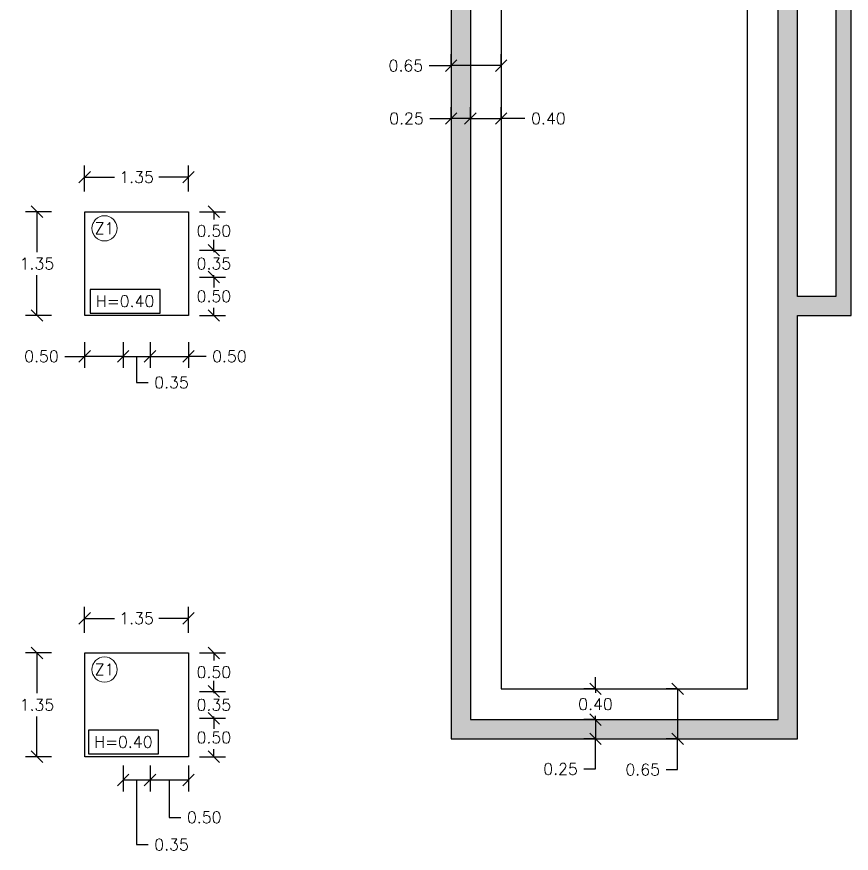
# Model space of a CAD drawing. Header units: metres. Extents: x -25 to 234, y -27 to 52.
# Drawn here: x 125.17 to 136.01, y -23.75 to -12.87 of the extents above; entities that cross this region are included whole.
import ezdxf

# ---------------------------------------------------------------- set-up
doc = ezdxf.new("R2010")
doc.units = ezdxf.units.M
doc.header["$LTSCALE"] = 0.1
doc.header["$MEASUREMENT"] = 0
doc.header["$PDMODE"] = 66
doc.linetypes.add('CONTINUA', pattern=[0])
doc.layers.add('0-S-GRID-IDEN', color=1, linetype='Continuous', lineweight=9)
for name, color, linetype in [('DIMENSIONES', 7, 'Continuous'), ('DIMTEXTO', 4, 'Continuous'), ('HATCH', 8, 'Continuous'), ('MUROS', 7, 'Continuous'), ('ZAPATAS', 6, 'Continuous')]:
    doc.layers.add(name, color=color, linetype=linetype)
doc.styles.add('SMPLEX', font='simplex.shx')
doc.dimstyles.new('DIM-75', dxfattribs={"dimscale": 0.75, "dimtxt": 0.2, "dimasz": 0.2, "dimexe": 0.2, "dimexo": 0.2, "dimgap": 0.1, "dimtad": 0, "dimtih": 1, "dimtoh": 1, "dimzin": 0, "dimdsep": 46, "dimtxsty": 'SMPLEX', "dimblk1": 'OBLIQUE', "dimblk2": 'OBLIQUE', "dimsah": 1, "dimcen": 0.2, "dimclrd": 4, "dimclre": 4, "dimclrt": 4, "dimadec": 0, "dimazin": 0, "dimtfac": 1, "dimtmove": 1, "dimatfit": 3, "dimldrblk": 'OPEN30', "dimfxl": 0.25, "dimfxlon": 1, "dimtfill": 1, "dimtolj": 1, "dimtzin": 0, "dimarcsym": 0})

# ---------------------------------------------------------------- blocks, each defined once
blk = doc.blocks.new('_Oblique')
at = {"color": 0, "linetype": 'ByBlock', "lineweight": -2}
blk.add_line((-0.5, -0.5), (0.5, 0.5), dxfattribs=at)
blk = doc.blocks.new('*D369')
at = {"layer": 'Defpoints', "color": 0, "linetype": 'CONTINUA', "transparency": 16777216}
for p in [(126.549, -21.993), (126.899, -21.993), (126.899, -22.795)]:
    blk.add_point(p, dxfattribs=at)
at = {"layer": 'DIMENSIONES', "color": 4, "linetype": 'CONTINUA', "lineweight": -2, "transparency": 16777216}
for p, q in [((126.549, -22.607), (126.549, -22.945)), ((126.899, -22.607), (126.899, -22.945)), ((126.549, -22.795), (126.899, -22.795)), ((126.724, -22.795), (126.724, -23.636)), ((126.724, -23.636), (126.874, -23.636))]:
    blk.add_line(p, q, dxfattribs=at)
at = {"layer": 'DIMENSIONES', "color": 4, "linetype": 'CONTINUA', "lineweight": -2, "transparency": 16777216, "xscale": 0.15, "yscale": 0.15, "zscale": 0.15, "rotation": 180}
blk.add_blockref('_Oblique', (126.549, -22.795), dxfattribs=at)
at = {"layer": 'DIMENSIONES', "color": 4, "linetype": 'CONTINUA', "lineweight": -2, "transparency": 16777216, "xscale": 0.15, "yscale": 0.15, "zscale": 0.15}
blk.add_blockref('_Oblique', (126.899, -22.795), dxfattribs=at)
at = {"layer": 'DIMENSIONES', "color": 4, "linetype": 'CONTINUA', "transparency": 16777216, "insert": (127.178, -23.636), "char_height": 0.15, "attachment_point": 5, "style": 'SMPLEX', "bg_fill": 3, "box_fill_scale": 1.25, "bg_fill_color": 256, "bg_fill_true_color": 13158600, "bg_fill_transparency": 0}
blk.add_mtext('\\A1;0.35', dxfattribs=at)
blk = doc.blocks.new('_Open30')
at = {"layer": 'DIMTEXTO', "color": 0, "lineweight": -2}
for p, q in [((-1, 0.268), (0, 0)), ((0, 0), (-1, -0.268)), ((0, 0), (-1, 0))]:
    blk.add_line(p, q, dxfattribs=at)
blk = doc.blocks.new('*D370')
at = {"layer": 'Defpoints', "color": 0, "linetype": 'CONTINUA', "transparency": 16777216}
for p in [(126.899, -21.643), (127.728, -21.643), (126.899, -21.993)]:
    blk.add_point(p, dxfattribs=at)
at = {"layer": 'DIMENSIONES', "color": 4, "linetype": 'CONTINUA', "lineweight": -2, "transparency": 16777216}
for p, q in [((127.728, -21.643), (127.728, -21.493)), ((127.541, -21.643), (127.878, -21.643)), ((127.728, -21.643), (127.728, -21.668)), ((127.728, -21.993), (127.728, -21.968)), ((127.541, -21.993), (127.878, -21.993)), ((127.728, -21.993), (127.728, -22.143))]:
    blk.add_line(p, q, dxfattribs=at)
at = {"layer": 'DIMENSIONES', "color": 4, "linetype": 'CONTINUA', "lineweight": -2, "transparency": 16777216, "xscale": 0.15, "yscale": 0.15, "zscale": 0.15}
for p, rotation in [((127.728, -21.643), 270), ((127.728, -21.993), 90)]:
    blk.add_blockref('_Oblique', p, dxfattribs=dict(at, rotation=rotation))
at = {"layer": 'DIMENSIONES', "color": 4, "linetype": 'CONTINUA', "transparency": 16777216, "insert": (127.728, -21.818), "char_height": 0.15, "attachment_point": 5, "style": 'SMPLEX', "bg_fill": 3, "box_fill_scale": 1.25, "bg_fill_color": 256, "bg_fill_true_color": 13158600, "bg_fill_transparency": 0}
blk.add_mtext('\\A1;0.35', dxfattribs=at)
blk = doc.blocks.new('*D371')
at = {"layer": 'Defpoints', "color": 0, "linetype": 'CONTINUA', "transparency": 16777216}
for p in [(126.549, -16.191), (126.899, -16.191), (126.899, -17.287)]:
    blk.add_point(p, dxfattribs=at)
at = {"layer": 'DIMENSIONES', "color": 4, "linetype": 'CONTINUA', "lineweight": -2, "transparency": 16777216}
for p, q in [((126.549, -17.1), (126.549, -17.437)), ((126.899, -17.1), (126.899, -17.437)), ((126.549, -17.287), (126.899, -17.287)), ((126.724, -17.287), (126.724, -17.627)), ((126.724, -17.627), (126.874, -17.627))]:
    blk.add_line(p, q, dxfattribs=at)
at = {"layer": 'DIMENSIONES', "color": 4, "linetype": 'CONTINUA', "lineweight": -2, "transparency": 16777216, "xscale": 0.15, "yscale": 0.15, "zscale": 0.15, "rotation": 180}
blk.add_blockref('_Oblique', (126.549, -17.287), dxfattribs=at)
at = {"layer": 'DIMENSIONES', "color": 4, "linetype": 'CONTINUA', "lineweight": -2, "transparency": 16777216, "xscale": 0.15, "yscale": 0.15, "zscale": 0.15}
blk.add_blockref('_Oblique', (126.899, -17.287), dxfattribs=at)
at = {"layer": 'DIMENSIONES', "color": 4, "linetype": 'CONTINUA', "transparency": 16777216, "insert": (127.178, -17.627), "char_height": 0.15, "attachment_point": 5, "style": 'SMPLEX', "bg_fill": 3, "box_fill_scale": 1.25, "bg_fill_color": 256, "bg_fill_true_color": 13158600, "bg_fill_transparency": 0}
blk.add_mtext('\\A1;0.35', dxfattribs=at)
blk = doc.blocks.new('*D372')
at = {"layer": 'Defpoints', "color": 0, "linetype": 'CONTINUA', "transparency": 16777216}
for p in [(126.899, -15.905), (127.728, -15.905), (126.899, -16.255)]:
    blk.add_point(p, dxfattribs=at)
at = {"layer": 'DIMENSIONES', "color": 4, "linetype": 'CONTINUA', "lineweight": -2, "transparency": 16777216}
for p, q in [((127.728, -15.905), (127.728, -15.755)), ((127.541, -15.905), (127.878, -15.905)), ((127.728, -15.905), (127.728, -15.93)), ((127.541, -16.255), (127.878, -16.255)), ((127.728, -16.255), (127.728, -16.23)), ((127.728, -16.255), (127.728, -16.405))]:
    blk.add_line(p, q, dxfattribs=at)
at = {"layer": 'DIMENSIONES', "color": 4, "linetype": 'CONTINUA', "lineweight": -2, "transparency": 16777216, "xscale": 0.15, "yscale": 0.15, "zscale": 0.15}
for p, rotation in [((127.728, -15.905), 270), ((127.728, -16.255), 90)]:
    blk.add_blockref('_Oblique', p, dxfattribs=dict(at, rotation=rotation))
at = {"layer": 'DIMENSIONES', "color": 4, "linetype": 'CONTINUA', "transparency": 16777216, "insert": (127.728, -16.08), "char_height": 0.15, "attachment_point": 5, "style": 'SMPLEX', "bg_fill": 3, "box_fill_scale": 1.25, "bg_fill_color": 256, "bg_fill_true_color": 13158600, "bg_fill_transparency": 0}
blk.add_mtext('\\A1;0.35', dxfattribs=at)
blk = doc.blocks.new('*D384')
at = {"layer": 'Defpoints', "color": 0, "linetype": 'CONTINUA', "transparency": 16777216}
for p in [(127.399, -20.694), (126.049, -22.493), (127.399, -22.493)]:
    blk.add_point(p, dxfattribs=at)
at = {"layer": 'DIMENSIONES', "color": 4, "linetype": 'CONTINUA', "lineweight": -2, "transparency": 16777216}
for p, q in [((126.049, -20.881), (126.049, -20.544)), ((127.399, -20.881), (127.399, -20.544)), ((126.049, -20.694), (126.435, -20.694)), ((127.399, -20.694), (127.013, -20.694))]:
    blk.add_line(p, q, dxfattribs=at)
at = {"layer": 'DIMENSIONES', "color": 4, "linetype": 'CONTINUA', "lineweight": -2, "transparency": 16777216, "xscale": 0.15, "yscale": 0.15, "zscale": 0.15, "rotation": 180}
blk.add_blockref('_Oblique', (126.049, -20.694), dxfattribs=at)
at = {"layer": 'DIMENSIONES', "color": 4, "linetype": 'CONTINUA', "lineweight": -2, "transparency": 16777216, "xscale": 0.15, "yscale": 0.15, "zscale": 0.15}
blk.add_blockref('_Oblique', (127.399, -20.694), dxfattribs=at)
at = {"layer": 'DIMENSIONES', "color": 4, "linetype": 'CONTINUA', "transparency": 16777216, "insert": (126.724, -20.694), "char_height": 0.15, "attachment_point": 5, "style": 'SMPLEX', "bg_fill": 3, "box_fill_scale": 1.25, "bg_fill_color": 256, "bg_fill_true_color": 13158600, "bg_fill_transparency": 0}
blk.add_mtext('\\A1;1.35', dxfattribs=at)
blk = doc.blocks.new('*D385')
at = {"layer": 'Defpoints', "color": 0, "linetype": 'CONTINUA', "transparency": 16777216}
for p in [(125.429, -21.143), (126.049, -21.143), (126.049, -22.493)]:
    blk.add_point(p, dxfattribs=at)
at = {"layer": 'DIMENSIONES', "color": 4, "linetype": 'CONTINUA', "lineweight": -2, "transparency": 16777216}
for p, q in [((125.616, -21.143), (125.279, -21.143)), ((125.429, -21.143), (125.429, -21.668)), ((125.429, -22.493), (125.429, -21.968)), ((125.616, -22.493), (125.279, -22.493))]:
    blk.add_line(p, q, dxfattribs=at)
at = {"layer": 'DIMENSIONES', "color": 4, "linetype": 'CONTINUA', "lineweight": -2, "transparency": 16777216, "xscale": 0.15, "yscale": 0.15, "zscale": 0.15}
for p, rotation in [((125.429, -21.143), 90), ((125.429, -22.493), 270)]:
    blk.add_blockref('_Oblique', p, dxfattribs=dict(at, rotation=rotation))
at = {"layer": 'DIMENSIONES', "color": 4, "linetype": 'CONTINUA', "transparency": 16777216, "insert": (125.429, -21.818), "char_height": 0.15, "attachment_point": 5, "style": 'SMPLEX', "bg_fill": 3, "box_fill_scale": 1.25, "bg_fill_color": 256, "bg_fill_true_color": 13158600, "bg_fill_transparency": 0}
blk.add_mtext('\\A1;1.35', dxfattribs=at)
blk = doc.blocks.new('*D386')
at = {"layer": 'Defpoints', "color": 0, "linetype": 'CONTINUA', "transparency": 16777216}
for p in [(126.899, -21.993), (126.899, -22.493), (127.728, -22.493)]:
    blk.add_point(p, dxfattribs=at)
at = {"layer": 'DIMENSIONES', "color": 4, "linetype": 'CONTINUA', "lineweight": -2, "transparency": 16777216}
for p, q in [((127.541, -21.993), (127.878, -21.993)), ((127.728, -21.993), (127.728, -22.093)), ((127.728, -22.493), (127.728, -22.393)), ((127.541, -22.493), (127.878, -22.493))]:
    blk.add_line(p, q, dxfattribs=at)
at = {"layer": 'DIMENSIONES', "color": 4, "linetype": 'CONTINUA', "lineweight": -2, "transparency": 16777216, "xscale": 0.15, "yscale": 0.15, "zscale": 0.15}
for p, rotation in [((127.728, -21.993), 90), ((127.728, -22.493), 270)]:
    blk.add_blockref('_Oblique', p, dxfattribs=dict(at, rotation=rotation))
at = {"layer": 'DIMENSIONES', "color": 4, "linetype": 'CONTINUA', "transparency": 16777216, "insert": (127.728, -22.243), "char_height": 0.15, "attachment_point": 5, "style": 'SMPLEX', "bg_fill": 3, "box_fill_scale": 1.25, "bg_fill_color": 256, "bg_fill_true_color": 13158600, "bg_fill_transparency": 0}
blk.add_mtext('\\A1;0.50', dxfattribs=at)
blk = doc.blocks.new('*D387')
at = {"layer": 'Defpoints', "color": 0, "linetype": 'CONTINUA', "transparency": 16777216}
for p in [(126.899, -21.993), (127.399, -21.993), (127.399, -22.795)]:
    blk.add_point(p, dxfattribs=at)
at = {"layer": 'DIMENSIONES', "color": 4, "linetype": 'CONTINUA', "lineweight": -2, "transparency": 16777216}
for p, q in [((126.899, -22.607), (126.899, -22.945)), ((127.399, -22.607), (127.399, -22.945)), ((126.899, -22.795), (127.399, -22.795)), ((127.149, -22.795), (127.149, -23.282)), ((127.149, -23.282), (127.299, -23.282))]:
    blk.add_line(p, q, dxfattribs=at)
at = {"layer": 'DIMENSIONES', "color": 4, "linetype": 'CONTINUA', "lineweight": -2, "transparency": 16777216, "xscale": 0.15, "yscale": 0.15, "zscale": 0.15, "rotation": 180}
blk.add_blockref('_Oblique', (126.899, -22.795), dxfattribs=at)
at = {"layer": 'DIMENSIONES', "color": 4, "linetype": 'CONTINUA', "lineweight": -2, "transparency": 16777216, "xscale": 0.15, "yscale": 0.15, "zscale": 0.15}
blk.add_blockref('_Oblique', (127.399, -22.795), dxfattribs=at)
at = {"layer": 'DIMENSIONES', "color": 4, "linetype": 'CONTINUA', "transparency": 16777216, "insert": (127.603, -23.282), "char_height": 0.15, "attachment_point": 5, "style": 'SMPLEX', "bg_fill": 3, "box_fill_scale": 1.25, "bg_fill_color": 256, "bg_fill_true_color": 13158600, "bg_fill_transparency": 0}
blk.add_mtext('\\A1;0.50', dxfattribs=at)
blk = doc.blocks.new('*D422')
at = {"layer": 'Defpoints', "color": 0, "linetype": 'CONTINUA', "transparency": 16777216}
for p in [(126.899, -21.143), (127.728, -21.143), (126.899, -21.643)]:
    blk.add_point(p, dxfattribs=at)
at = {"layer": 'DIMENSIONES', "color": 4, "linetype": 'CONTINUA', "lineweight": -2, "transparency": 16777216}
for p, q in [((127.541, -21.143), (127.878, -21.143)), ((127.728, -21.143), (127.728, -21.243)), ((127.541, -21.643), (127.878, -21.643)), ((127.728, -21.643), (127.728, -21.543))]:
    blk.add_line(p, q, dxfattribs=at)
at = {"layer": 'DIMENSIONES', "color": 4, "linetype": 'CONTINUA', "lineweight": -2, "transparency": 16777216, "xscale": 0.15, "yscale": 0.15, "zscale": 0.15}
for p, rotation in [((127.728, -21.143), 90), ((127.728, -21.643), 270)]:
    blk.add_blockref('_Oblique', p, dxfattribs=dict(at, rotation=rotation))
at = {"layer": 'DIMENSIONES', "color": 4, "linetype": 'CONTINUA', "transparency": 16777216, "insert": (127.728, -21.393), "char_height": 0.15, "attachment_point": 5, "style": 'SMPLEX', "bg_fill": 3, "box_fill_scale": 1.25, "bg_fill_color": 256, "bg_fill_true_color": 13158600, "bg_fill_transparency": 0}
blk.add_mtext('\\A1;0.50', dxfattribs=at)
blk = doc.blocks.new('*D424')
at = {"layer": 'Defpoints', "color": 0, "linetype": 'CONTINUA', "transparency": 16777216}
for p in [(127.399, -14.956), (126.049, -16.755), (127.399, -16.755)]:
    blk.add_point(p, dxfattribs=at)
at = {"layer": 'DIMENSIONES', "color": 4, "linetype": 'CONTINUA', "lineweight": -2, "transparency": 16777216}
for p, q in [((126.049, -15.143), (126.049, -14.806)), ((127.399, -15.143), (127.399, -14.806)), ((126.049, -14.956), (126.435, -14.956)), ((127.399, -14.956), (127.013, -14.956))]:
    blk.add_line(p, q, dxfattribs=at)
at = {"layer": 'DIMENSIONES', "color": 4, "linetype": 'CONTINUA', "lineweight": -2, "transparency": 16777216, "xscale": 0.15, "yscale": 0.15, "zscale": 0.15, "rotation": 180}
blk.add_blockref('_Oblique', (126.049, -14.956), dxfattribs=at)
at = {"layer": 'DIMENSIONES', "color": 4, "linetype": 'CONTINUA', "lineweight": -2, "transparency": 16777216, "xscale": 0.15, "yscale": 0.15, "zscale": 0.15}
blk.add_blockref('_Oblique', (127.399, -14.956), dxfattribs=at)
at = {"layer": 'DIMENSIONES', "color": 4, "linetype": 'CONTINUA', "transparency": 16777216, "insert": (126.724, -14.956), "char_height": 0.15, "attachment_point": 5, "style": 'SMPLEX', "bg_fill": 3, "box_fill_scale": 1.25, "bg_fill_color": 256, "bg_fill_true_color": 13158600, "bg_fill_transparency": 0}
blk.add_mtext('\\A1;1.35', dxfattribs=at)
blk = doc.blocks.new('*D425')
at = {"layer": 'Defpoints', "color": 0, "linetype": 'CONTINUA', "transparency": 16777216}
for p in [(125.429, -15.405), (126.049, -15.405), (126.049, -16.755)]:
    blk.add_point(p, dxfattribs=at)
at = {"layer": 'DIMENSIONES', "color": 4, "linetype": 'CONTINUA', "lineweight": -2, "transparency": 16777216}
for p, q in [((125.616, -15.405), (125.279, -15.405)), ((125.429, -15.405), (125.429, -15.93)), ((125.429, -16.755), (125.429, -16.23)), ((125.616, -16.755), (125.279, -16.755))]:
    blk.add_line(p, q, dxfattribs=at)
at = {"layer": 'DIMENSIONES', "color": 4, "linetype": 'CONTINUA', "lineweight": -2, "transparency": 16777216, "xscale": 0.15, "yscale": 0.15, "zscale": 0.15}
for p, rotation in [((125.429, -15.405), 90), ((125.429, -16.755), 270)]:
    blk.add_blockref('_Oblique', p, dxfattribs=dict(at, rotation=rotation))
at = {"layer": 'DIMENSIONES', "color": 4, "linetype": 'CONTINUA', "transparency": 16777216, "insert": (125.429, -16.08), "char_height": 0.15, "attachment_point": 5, "style": 'SMPLEX', "bg_fill": 3, "box_fill_scale": 1.25, "bg_fill_color": 256, "bg_fill_true_color": 13158600, "bg_fill_transparency": 0}
blk.add_mtext('\\A1;1.35', dxfattribs=at)
blk = doc.blocks.new('*D426')
at = {"layer": 'Defpoints', "color": 0, "linetype": 'CONTINUA', "transparency": 16777216}
for p in [(126.899, -16.255), (126.899, -16.755), (127.728, -16.755)]:
    blk.add_point(p, dxfattribs=at)
at = {"layer": 'DIMENSIONES', "color": 4, "linetype": 'CONTINUA', "lineweight": -2, "transparency": 16777216}
for p, q in [((127.541, -16.255), (127.878, -16.255)), ((127.728, -16.255), (127.728, -16.355)), ((127.728, -16.755), (127.728, -16.655)), ((127.541, -16.755), (127.878, -16.755))]:
    blk.add_line(p, q, dxfattribs=at)
at = {"layer": 'DIMENSIONES', "color": 4, "linetype": 'CONTINUA', "lineweight": -2, "transparency": 16777216, "xscale": 0.15, "yscale": 0.15, "zscale": 0.15}
for p, rotation in [((127.728, -16.255), 90), ((127.728, -16.755), 270)]:
    blk.add_blockref('_Oblique', p, dxfattribs=dict(at, rotation=rotation))
at = {"layer": 'DIMENSIONES', "color": 4, "linetype": 'CONTINUA', "transparency": 16777216, "insert": (127.728, -16.505), "char_height": 0.15, "attachment_point": 5, "style": 'SMPLEX', "bg_fill": 3, "box_fill_scale": 1.25, "bg_fill_color": 256, "bg_fill_true_color": 13158600, "bg_fill_transparency": 0}
blk.add_mtext('\\A1;0.50', dxfattribs=at)
blk = doc.blocks.new('*D423')
at = {"layer": 'Defpoints', "color": 0, "linetype": 'CONTINUA', "transparency": 16777216}
for p in [(126.899, -16.755), (127.399, -16.755), (127.399, -17.287)]:
    blk.add_point(p, dxfattribs=at)
at = {"layer": 'DIMENSIONES', "color": 4, "linetype": 'CONTINUA', "lineweight": -2, "transparency": 16777216}
for p, q in [((126.899, -17.1), (126.899, -17.437)), ((127.399, -17.1), (127.399, -17.437)), ((126.899, -17.287), (127.399, -17.287)), ((127.626, -17.287), (127.399, -17.287))]:
    blk.add_line(p, q, dxfattribs=at)
at = {"layer": 'DIMENSIONES', "color": 4, "linetype": 'CONTINUA', "lineweight": -2, "transparency": 16777216, "xscale": 0.15, "yscale": 0.15, "zscale": 0.15, "rotation": 180}
blk.add_blockref('_Oblique', (126.899, -17.287), dxfattribs=at)
at = {"layer": 'DIMENSIONES', "color": 4, "linetype": 'CONTINUA', "lineweight": -2, "transparency": 16777216, "xscale": 0.15, "yscale": 0.15, "zscale": 0.15}
blk.add_blockref('_Oblique', (127.399, -17.287), dxfattribs=at)
at = {"layer": 'DIMENSIONES', "color": 4, "linetype": 'CONTINUA', "transparency": 16777216, "insert": (127.93, -17.287), "char_height": 0.15, "attachment_point": 5, "style": 'SMPLEX', "bg_fill": 3, "box_fill_scale": 1.25, "bg_fill_color": 256, "bg_fill_true_color": 13158600, "bg_fill_transparency": 0}
blk.add_mtext('\\A1;0.50', dxfattribs=at)
blk = doc.blocks.new('*D427')
at = {"layer": 'Defpoints', "color": 0, "linetype": 'CONTINUA', "transparency": 16777216}
for p in [(126.899, -15.405), (127.728, -15.405), (126.899, -15.905)]:
    blk.add_point(p, dxfattribs=at)
at = {"layer": 'DIMENSIONES', "color": 4, "linetype": 'CONTINUA', "lineweight": -2, "transparency": 16777216}
for p, q in [((127.541, -15.405), (127.878, -15.405)), ((127.728, -15.405), (127.728, -15.505)), ((127.728, -15.905), (127.728, -15.805)), ((127.541, -15.905), (127.878, -15.905))]:
    blk.add_line(p, q, dxfattribs=at)
at = {"layer": 'DIMENSIONES', "color": 4, "linetype": 'CONTINUA', "lineweight": -2, "transparency": 16777216, "xscale": 0.15, "yscale": 0.15, "zscale": 0.15}
for p, rotation in [((127.728, -15.405), 90), ((127.728, -15.905), 270)]:
    blk.add_blockref('_Oblique', p, dxfattribs=dict(at, rotation=rotation))
at = {"layer": 'DIMENSIONES', "color": 4, "linetype": 'CONTINUA', "transparency": 16777216, "insert": (127.728, -15.655), "char_height": 0.15, "attachment_point": 5, "style": 'SMPLEX', "bg_fill": 3, "box_fill_scale": 1.25, "bg_fill_color": 256, "bg_fill_true_color": 13158600, "bg_fill_transparency": 0}
blk.add_mtext('\\A1;0.50', dxfattribs=at)
blk = doc.blocks.new('*D955')
at = {"layer": 'Defpoints', "color": 0, "linetype": 'CONTINUA', "transparency": 16777216}
for p in [(132.834, -22.01), (132.687, -22.26), (132.834, -22.26)]:
    blk.add_point(p, dxfattribs=at)
at = {"layer": 'DIMTEXTO', "color": 4, "linetype": 'CONTINUA', "lineweight": -2, "transparency": 16777216}
for p, q in [((132.687, -22.01), (132.537, -22.01)), ((132.687, -22.01), (132.687, -22.26)), ((132.687, -22.26), (132.537, -22.26)), ((132.687, -22.652), (132.687, -22.26)), ((132.537, -22.652), (132.687, -22.652))]:
    blk.add_line(p, q, dxfattribs=at)
at = {"layer": 'DIMTEXTO', "color": 4, "linetype": 'CONTINUA', "lineweight": -2, "transparency": 16777216, "xscale": 0.15, "yscale": 0.15, "zscale": 0.15}
for p, rotation in [((132.687, -22.01), 90), ((132.687, -22.26), 270)]:
    blk.add_blockref('_Oblique', p, dxfattribs=dict(at, rotation=rotation))
at = {"layer": 'DIMTEXTO', "color": 4, "linetype": 'CONTINUA', "transparency": 16777216, "insert": (132.233, -22.652), "char_height": 0.15, "attachment_point": 5, "style": 'SMPLEX', "bg_fill": 3, "box_fill_scale": 1.25, "bg_fill_color": 256, "bg_fill_true_color": 13158600, "bg_fill_transparency": 0}
blk.add_mtext('\\A1;0.25', dxfattribs=at)
blk = doc.blocks.new('*D956')
at = {"layer": 'Defpoints', "color": 0, "linetype": 'CONTINUA', "transparency": 16777216}
for p in [(132.687, -21.61), (132.839, -21.61), (132.834, -22.01)]:
    blk.add_point(p, dxfattribs=at)
at = {"layer": 'DIMTEXTO', "color": 4, "linetype": 'CONTINUA', "lineweight": -2, "transparency": 16777216}
for p, q in [((132.687, -21.61), (132.687, -21.46)), ((132.689, -21.61), (132.537, -21.61)), ((132.687, -21.61), (132.687, -21.66)), ((132.687, -22.01), (132.687, -21.96)), ((132.687, -22.01), (132.537, -22.01)), ((132.687, -22.01), (132.687, -22.16))]:
    blk.add_line(p, q, dxfattribs=at)
at = {"layer": 'DIMTEXTO', "color": 4, "linetype": 'CONTINUA', "lineweight": -2, "transparency": 16777216, "xscale": 0.15, "yscale": 0.15, "zscale": 0.15}
for p, rotation in [((132.687, -21.61), 270), ((132.687, -22.01), 90)]:
    blk.add_blockref('_Oblique', p, dxfattribs=dict(at, rotation=rotation))
at = {"layer": 'DIMTEXTO', "color": 4, "linetype": 'CONTINUA', "transparency": 16777216, "insert": (132.687, -21.81), "char_height": 0.15, "attachment_point": 5, "style": 'SMPLEX', "bg_fill": 3, "box_fill_scale": 1.25, "bg_fill_color": 256, "bg_fill_true_color": 13158600, "bg_fill_transparency": 0}
blk.add_mtext('\\A1;0.40', dxfattribs=at)
blk = doc.blocks.new('*D957')
at = {"layer": 'Defpoints', "color": 0, "linetype": 'CONTINUA', "transparency": 16777216}
for p in [(133.822, -21.61), (133.754, -22.26), (133.822, -22.26)]:
    blk.add_point(p, dxfattribs=at)
at = {"layer": 'DIMTEXTO', "color": 4, "linetype": 'CONTINUA', "lineweight": -2, "transparency": 16777216}
for p, q in [((133.754, -21.61), (133.604, -21.61)), ((133.754, -21.61), (133.754, -22.26)), ((133.754, -22.26), (133.604, -22.26)), ((133.754, -22.66), (133.754, -22.26)), ((133.604, -22.66), (133.754, -22.66))]:
    blk.add_line(p, q, dxfattribs=at)
at = {"layer": 'DIMTEXTO', "color": 4, "linetype": 'CONTINUA', "lineweight": -2, "transparency": 16777216, "xscale": 0.15, "yscale": 0.15, "zscale": 0.15}
for p, rotation in [((133.754, -21.61), 90), ((133.754, -22.26), 270)]:
    blk.add_blockref('_Oblique', p, dxfattribs=dict(at, rotation=rotation))
at = {"layer": 'DIMTEXTO', "color": 4, "linetype": 'CONTINUA', "transparency": 16777216, "insert": (133.301, -22.66), "char_height": 0.15, "attachment_point": 5, "style": 'SMPLEX', "bg_fill": 3, "box_fill_scale": 1.25, "bg_fill_color": 256, "bg_fill_true_color": 13158600, "bg_fill_transparency": 0}
blk.add_mtext('\\A1;0.65', dxfattribs=at)
blk = doc.blocks.new('*D958')
at = {"layer": 'Defpoints', "color": 0, "linetype": 'CONTINUA', "transparency": 16777216}
for p in [(130.811, -13.506), (130.811, -13.516), (131.461, -13.516)]:
    blk.add_point(p, dxfattribs=at)
at = {"layer": 'DIMTEXTO', "color": 4, "linetype": 'CONTINUA', "lineweight": -2, "transparency": 16777216}
for p, q in [((130.811, -13.506), (130.811, -13.356)), ((131.461, -13.506), (131.461, -13.356)), ((130.525, -13.506), (130.811, -13.506)), ((131.461, -13.506), (130.811, -13.506))]:
    blk.add_line(p, q, dxfattribs=at)
at = {"layer": 'DIMTEXTO', "color": 4, "linetype": 'CONTINUA', "lineweight": -2, "transparency": 16777216, "xscale": 0.15, "yscale": 0.15, "zscale": 0.15, "rotation": 180}
blk.add_blockref('_Oblique', (130.811, -13.506), dxfattribs=at)
at = {"layer": 'DIMTEXTO', "color": 4, "linetype": 'CONTINUA', "lineweight": -2, "transparency": 16777216, "xscale": 0.15, "yscale": 0.15, "zscale": 0.15}
blk.add_blockref('_Oblique', (131.461, -13.506), dxfattribs=at)
at = {"layer": 'DIMTEXTO', "color": 4, "linetype": 'CONTINUA', "transparency": 16777216, "insert": (130.222, -13.506), "char_height": 0.15, "attachment_point": 5, "style": 'SMPLEX', "bg_fill": 3, "box_fill_scale": 1.25, "bg_fill_color": 256, "bg_fill_true_color": 13158600, "bg_fill_transparency": 0}
blk.add_mtext('\\A1;0.65', dxfattribs=at)
blk = doc.blocks.new('*D959')
at = {"layer": 'Defpoints', "color": 0, "linetype": 'CONTINUA', "transparency": 16777216}
for p in [(131.061, -14.194), (131.461, -14.194), (131.461, -14.194)]:
    blk.add_point(p, dxfattribs=at)
at = {"layer": 'DIMTEXTO', "color": 4, "linetype": 'CONTINUA', "lineweight": -2, "transparency": 16777216}
for p, q in [((131.061, -14.194), (131.061, -14.044)), ((131.461, -14.194), (131.461, -14.044)), ((131.061, -14.194), (131.461, -14.194)), ((131.771, -14.194), (131.461, -14.194))]:
    blk.add_line(p, q, dxfattribs=at)
at = {"layer": 'DIMTEXTO', "color": 4, "linetype": 'CONTINUA', "lineweight": -2, "transparency": 16777216, "xscale": 0.15, "yscale": 0.15, "zscale": 0.15, "rotation": 180}
blk.add_blockref('_Oblique', (131.061, -14.194), dxfattribs=at)
at = {"layer": 'DIMTEXTO', "color": 4, "linetype": 'CONTINUA', "lineweight": -2, "transparency": 16777216, "xscale": 0.15, "yscale": 0.15, "zscale": 0.15}
blk.add_blockref('_Oblique', (131.461, -14.194), dxfattribs=at)
at = {"layer": 'DIMTEXTO', "color": 4, "linetype": 'CONTINUA', "transparency": 16777216, "insert": (132.075, -14.194), "char_height": 0.15, "attachment_point": 5, "style": 'SMPLEX', "bg_fill": 3, "box_fill_scale": 1.25, "bg_fill_color": 256, "bg_fill_true_color": 13158600, "bg_fill_transparency": 0}
blk.add_mtext('\\A1;0.40', dxfattribs=at)
blk = doc.blocks.new('*D960')
at = {"layer": 'Defpoints', "color": 0, "linetype": 'CONTINUA', "transparency": 16777216}
for p in [(130.811, -14.194), (131.061, -14.194), (130.811, -14.258)]:
    blk.add_point(p, dxfattribs=at)
at = {"layer": 'DIMTEXTO', "color": 4, "linetype": 'CONTINUA', "lineweight": -2, "transparency": 16777216}
for p, q in [((130.811, -14.194), (130.811, -14.044)), ((131.061, -14.194), (131.061, -14.044)), ((130.535, -14.194), (130.811, -14.194)), ((131.061, -14.194), (130.811, -14.194))]:
    blk.add_line(p, q, dxfattribs=at)
at = {"layer": 'DIMTEXTO', "color": 4, "linetype": 'CONTINUA', "lineweight": -2, "transparency": 16777216, "xscale": 0.15, "yscale": 0.15, "zscale": 0.15, "rotation": 180}
blk.add_blockref('_Oblique', (130.811, -14.194), dxfattribs=at)
at = {"layer": 'DIMTEXTO', "color": 4, "linetype": 'CONTINUA', "lineweight": -2, "transparency": 16777216, "xscale": 0.15, "yscale": 0.15, "zscale": 0.15}
blk.add_blockref('_Oblique', (131.061, -14.194), dxfattribs=at)
at = {"layer": 'DIMTEXTO', "color": 4, "linetype": 'CONTINUA', "transparency": 16777216, "insert": (130.231, -14.194), "char_height": 0.15, "attachment_point": 5, "style": 'SMPLEX', "bg_fill": 3, "box_fill_scale": 1.25, "bg_fill_color": 256, "bg_fill_true_color": 13158600, "bg_fill_transparency": 0}
blk.add_mtext('\\A1;0.25', dxfattribs=at)
blk = doc.blocks.new('*D973')
at = {"layer": 'Defpoints', "color": 0, "linetype": 'CONTINUA', "transparency": 16777216}
for p in [(126.549, -16.191), (126.049, -16.755), (126.049, -17.287)]:
    blk.add_point(p, dxfattribs=at)
at = {"layer": 'DIMENSIONES', "color": 4, "linetype": 'CONTINUA', "lineweight": -2, "transparency": 16777216}
for p, q in [((126.049, -17.1), (126.049, -17.437)), ((126.549, -17.1), (126.549, -17.437)), ((125.791, -17.287), (126.049, -17.287)), ((126.549, -17.287), (126.049, -17.287))]:
    blk.add_line(p, q, dxfattribs=at)
at = {"layer": 'DIMENSIONES', "color": 4, "linetype": 'CONTINUA', "lineweight": -2, "transparency": 16777216, "xscale": 0.15, "yscale": 0.15, "zscale": 0.15, "rotation": 180}
blk.add_blockref('_Oblique', (126.049, -17.287), dxfattribs=at)
at = {"layer": 'DIMENSIONES', "color": 4, "linetype": 'CONTINUA', "lineweight": -2, "transparency": 16777216, "xscale": 0.15, "yscale": 0.15, "zscale": 0.15}
blk.add_blockref('_Oblique', (126.549, -17.287), dxfattribs=at)
at = {"layer": 'DIMENSIONES', "color": 4, "linetype": 'CONTINUA', "transparency": 16777216, "insert": (125.488, -17.287), "char_height": 0.15, "attachment_point": 5, "style": 'SMPLEX', "bg_fill": 3, "box_fill_scale": 1.25, "bg_fill_color": 256, "bg_fill_true_color": 13158600, "bg_fill_transparency": 0}
blk.add_mtext('\\A1;0.50', dxfattribs=at)

msp = doc.modelspace()

# ---------------------------------------------------------------- hatches: boundary and pattern name
at = {"layer": 'HATCH', "linetype": 'CONTINUA'}
h = msp.add_hatch(color=256, dxfattribs=at)
h.dxf.hatch_style = 1
h.paths.add_polyline_path([(135.0609, -2.01), (131.0609, -2.01), (131.0609, -22.01), (135.0609, -22.01)], flags=16)
h.paths.add_polyline_path([(136.0109, -16.7572), (136.0109, -7.26), (135.3109, -7.26), (135.3109, -1.76), (130.8109, -1.76), (130.8109, -22.26), (135.3109, -22.26), (135.3109, -16.7572)])
h.paths.add_polyline_path([(135.8109, -16.5072), (135.3109, -16.5072), (135.3109, -7.51), (135.8109, -7.51)], flags=16)

# ---------------------------------------------------------------- linework, layer by layer
at = {"layer": 'MUROS', "linetype": 'CONTINUA'}
for points in [[(136.0109, -16.7572), (136.0109, -7.26), (135.3109, -7.26), (135.3109, -1.76), (130.8109, -1.76), (130.8109, -22.26), (135.3109, -22.26), (135.3109, -16.7572)], [(135.0609, -2.01), (131.0609, -2.01), (131.0609, -22.01), (135.0609, -22.01)], [(135.8109, -16.5072), (135.3109, -16.5072), (135.3109, -7.51), (135.8109, -7.51)]]:
    msp.add_lwpolyline(points, close=True, dxfattribs=at)
at = {"layer": 'ZAPATAS', "lineweight": 25}
msp.add_lwpolyline([(134.6609, -2.41), (131.4609, -2.41), (131.4609, -21.61), (134.6609, -21.61)], close=True, dxfattribs=at)

# ---------------------------------------------------------------- dimensions: what is measured, and where the dimension line sits
at = {"layer": 'DIMENSIONES', "linetype": 'CONTINUA'}
for base, p1, p2, picture, middle in [((126.8991, -17.2872), (126.5491, -16.1911), (126.8991, -16.1911), '*D371', (126.9491, -17.6268)), ((126.8991, -22.7945), (126.5491, -21.9928), (126.8991, -21.9928), '*D369', (126.9491, -23.6357))]:
    dim = msp.add_linear_dim(base=base, p1=p1, p2=p2, dimstyle='DIM-75', dxfattribs=at)
    dim.commit()
    dim.dimension.update_dxf_attribs({"geometry": picture, "text_midpoint": middle, "dimtype": 160})

# ---------------------------------------------------------------- next in the draw order: dimensions: what is measured, and where the dimension line sits
for base, p1, p2, picture, middle in [((127.7282, -15.905), (126.8991, -16.255), (126.8991, -15.905), '*D372', (127.7282, -16.08)), ((127.7282, -21.6428), (126.8991, -21.9928), (126.8991, -21.6428), '*D370', (127.7282, -21.8178))]:
    dim = msp.add_linear_dim(base=base, p1=p1, p2=p2, angle=90, dimstyle='DIM-75', dxfattribs=at)
    dim.commit()
    dim.dimension.update_dxf_attribs({"geometry": picture, "text_midpoint": middle})
at = {"layer": 'DIMTEXTO', "linetype": 'CONTINUA'}
for base, p1, p2, picture, middle in [((130.8109, -13.5064), (131.4609, -13.5156), (130.8109, -13.5156), '*D958', (130.2219, -13.5064)), ((131.4609, -14.1939), (131.0609, -14.1939), (131.4609, -14.1939), '*D959', (132.0746, -14.1939))]:
    dim = msp.add_linear_dim(base=base, p1=p1, p2=p2, dimstyle='DIM-75', dxfattribs=at)
    dim.commit()
    dim.dimension.update_dxf_attribs({"geometry": picture, "text_midpoint": middle, "dimtype": 160})
for base, p1, p2, picture, middle in [((133.7542, -22.26), (133.8219, -21.61), (133.8219, -22.26), '*D957', (133.5593, -22.6604)), ((132.6867, -22.26), (132.8337, -22.01), (132.8337, -22.26), '*D955', (132.5173, -22.6519))]:
    dim = msp.add_linear_dim(base=base, p1=p1, p2=p2, angle=90, dimstyle='DIM-75', dxfattribs=at)
    dim.commit()
    dim.dimension.update_dxf_attribs({"geometry": picture, "text_midpoint": middle, "dimtype": 160})

# ---------------------------------------------------------------- next in the draw order: linework, layer by layer
at = {"layer": 'ZAPATAS', "lineweight": 25}
for points in [[(126.0491, -15.405), (127.3991, -15.405), (127.3991, -16.755), (126.0491, -16.755)], [(126.0491, -21.1428), (127.3991, -21.1428), (127.3991, -22.4928), (126.0491, -22.4928)]]:
    msp.add_lwpolyline(points, close=True, dxfattribs=at)

# ---------------------------------------------------------------- next in the draw order: dimensions: what is measured, and where the dimension line sits
at = {"layer": 'DIMTEXTO', "linetype": 'CONTINUA'}
dim = msp.add_linear_dim(base=(130.8109, -14.1939), p1=(131.0609, -14.1939), p2=(130.8109, -14.258), dimstyle='DIM-75', dxfattribs=at)
dim.commit()
dim.dimension.update_dxf_attribs({"geometry": '*D960', "text_midpoint": (130.231, -14.148), "dimtype": 160})
dim = msp.add_linear_dim(base=(132.6867, -21.61), p1=(132.8337, -22.01), p2=(132.8392, -21.61), angle=90, dimstyle='DIM-75', dxfattribs=at)
dim.commit()
dim.dimension.update_dxf_attribs({"geometry": '*D956', "text_midpoint": (132.6867, -21.81)})

# ---------------------------------------------------------------- next in the draw order: dimensions: what is measured, and where the dimension line sits
at = {"layer": 'DIMENSIONES', "linetype": 'CONTINUA'}
for base, p1, p2, picture, middle in [((127.3991, -14.9558), (126.0491, -16.755), (127.3991, -16.755), '*D424', (126.7241, -14.9558)), ((127.3991, -20.6937), (126.0491, -22.4928), (127.3991, -22.4928), '*D384', (126.7241, -20.6937))]:
    dim = msp.add_linear_dim(base=base, p1=p1, p2=p2, dimstyle='DIM-75', dxfattribs=at)
    dim.commit()
    dim.dimension.update_dxf_attribs({"geometry": picture, "text_midpoint": middle})

# ---------------------------------------------------------------- next in the draw order: texts
at = {"layer": 'DIMTEXTO', "color": 4, "char_height": 0.15, "attachment_point": 5, "rotation": 0, "style": 'SMPLEX', "bg_fill": 3, "box_fill_scale": 1.1, "bg_fill_color": 256, "bg_fill_true_color": 13158600, "bg_fill_transparency": 0}
for insert in [(126.3067, -15.6214), (126.3067, -21.3592)]:
    msp.add_mtext('\\A1;Z1', dxfattribs=dict(at, insert=insert))

# ---------------------------------------------------------------- next in the draw order: dimensions: what is measured, and where the dimension line sits
at = {"layer": 'DIMENSIONES', "linetype": 'CONTINUA'}
for base, p1, p2, picture, middle in [((125.4289, -15.405), (126.0491, -16.755), (126.0491, -15.405), '*D425', (125.4289, -16.08)), ((127.7282, -15.405), (126.8991, -15.905), (126.8991, -15.405), '*D427', (127.7282, -15.655)), ((127.7282, -16.755), (126.8991, -16.255), (126.8991, -16.755), '*D426', (127.7282, -16.505)), ((125.4289, -21.1428), (126.0491, -22.4928), (126.0491, -21.1428), '*D385', (125.4289, -21.8178)), ((127.7282, -21.1428), (126.8991, -21.6428), (126.8991, -21.1428), '*D422', (127.7282, -21.3928)), ((127.7282, -22.4928), (126.8991, -21.9928), (126.8991, -22.4928), '*D386', (127.7282, -22.2428))]:
    dim = msp.add_linear_dim(base=base, p1=p1, p2=p2, angle=90, dimstyle='DIM-75', dxfattribs=at)
    dim.commit()
    dim.dimension.update_dxf_attribs({"geometry": picture, "text_midpoint": middle})

# ---------------------------------------------------------------- next in the draw order: linework, layer by layer
at = {"layer": '0-S-GRID-IDEN'}
for centre in [(126.3067, -15.6214), (126.3067, -21.3592)]:
    msp.add_circle(centre, 0.164, dxfattribs=at)

# ---------------------------------------------------------------- next in the draw order: dimensions: what is measured, and where the dimension line sits
at = {"layer": 'DIMENSIONES', "linetype": 'CONTINUA'}
for base, p1, p2, picture, middle in [((126.0491, -17.2872), (126.5491, -16.1911), (126.0491, -16.755), '*D973', (125.4877, -17.3001)), ((127.3991, -17.2872), (126.8991, -16.755), (127.3991, -16.755), '*D423', (127.9298, -17.2828))]:
    dim = msp.add_linear_dim(base=base, p1=p1, p2=p2, dimstyle='DIM-75', dxfattribs=at)
    dim.commit()
    dim.dimension.update_dxf_attribs({"geometry": picture, "text_midpoint": middle, "dimtype": 160})
dim = msp.add_linear_dim(base=(127.3991, -22.7945), p1=(126.8991, -21.9928), p2=(127.3991, -21.9928), dimstyle='DIM-75', dxfattribs=at)
dim.commit()
dim.dimension.update_dxf_attribs({"geometry": '*D387', "text_midpoint": (127.3741, -23.282)})

# ---------------------------------------------------------------- next in the draw order: linework, layer by layer
at = {"layer": 'DIMTEXTO', "color": 4}
for points in [[(127.0317, -16.4182), (126.1193, -16.4182), (126.1193, -16.7237), (127.0317, -16.7237)], [(127.0096, -22.1491), (126.0972, -22.1491), (126.0972, -22.4547), (127.0096, -22.4547)]]:
    msp.add_lwpolyline(points, close=True, dxfattribs=at)

# ---------------------------------------------------------------- next in the draw order: texts
at = {"layer": 'DIMTEXTO', "color": 4, "char_height": 0.15, "attachment_point": 5, "rotation": 0, "style": 'SMPLEX', "bg_fill": 3, "box_fill_scale": 1.1, "bg_fill_color": 256, "bg_fill_true_color": 13158600, "bg_fill_transparency": 0}
for insert in [(126.5749, -16.5692), (126.5527, -22.3001)]:
    msp.add_mtext('\\A1;H=0.40', dxfattribs=dict(at, insert=insert))

doc.saveas('drawing.dxf')
